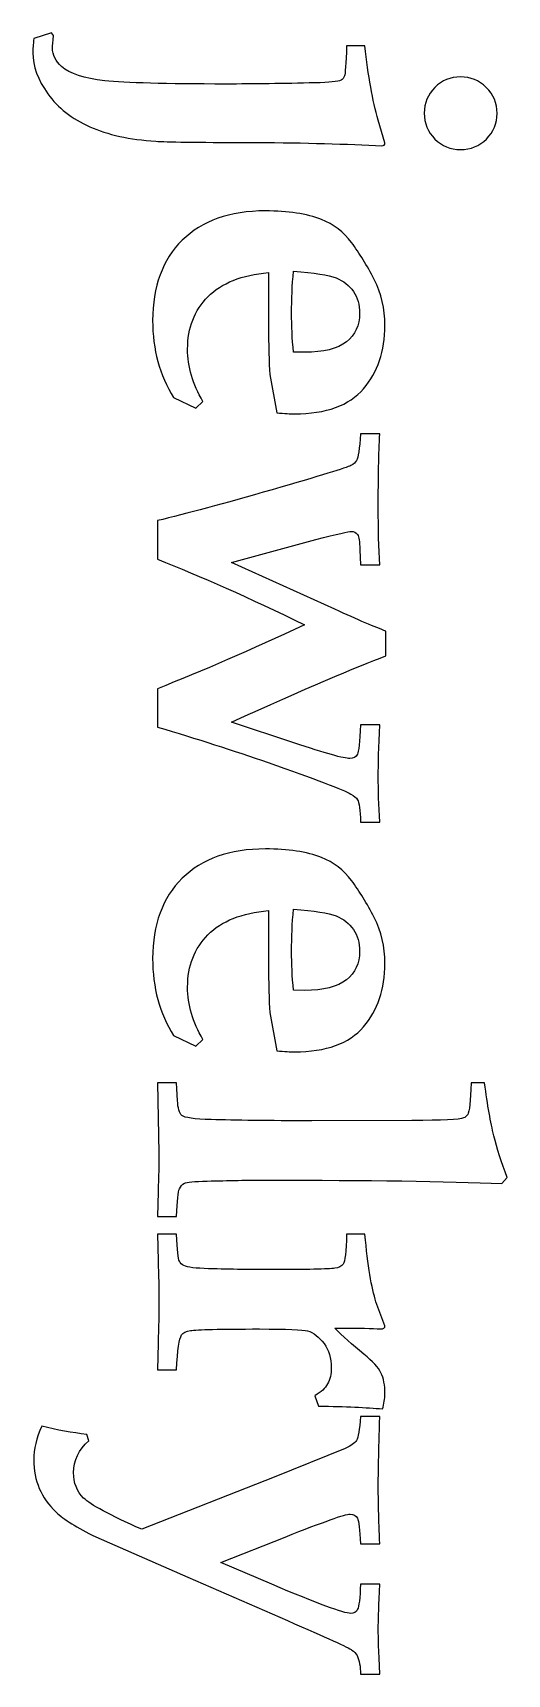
# Model space of a CAD drawing. Header units: millimetres. Extents: x -87 to 87, y -42 to 40.
# Drawn here: x 37.41 to 41.97, y -3.47 to 12.32 of the extents above; entities that cross this region are included whole.
import ezdxf

# ---------------------------------------------------------------- set-up
doc = ezdxf.new("R2010")
doc.units = ezdxf.units.MM
doc.header["$MEASUREMENT"] = 0
doc.layers.add('Layer 1', color=7, linetype='Continuous')

msp = doc.modelspace()

# ---------------------------------------------------------------- linework, layer by layer
at = {"layer": 'Layer 1', "color": 250}
for points, knots in [([(37.4179, 12.2694), (37.4179, 12.2694), (37.5884, 12.3231), (37.5884, 12.3231), (37.5884, 12.3231), (37.6068, 12.2985), (37.6068, 12.2985), (37.6006, 12.2387), (37.5976, 12.198), (37.5976, 12.1765), (37.5976, 12.1105), (37.6267, 12.0514), (37.6851, 11.9992), (37.7634, 11.9285), (37.9008, 11.8825), (38.0996, 11.8617), (38.2977, 11.841), (38.6861, 11.8303), (39.2642, 11.8303), (39.5321, 11.8303), (39.8184, 11.8341), (40.1224, 11.8418), (40.2591, 11.8448), (40.342, 11.8525), (40.3719, 11.8663), (40.388, 11.8756), (40.3996, 11.8894), (40.4057, 11.9078), (40.4111, 11.9262), (40.418, 12.0237), (40.4257, 12.1987), (40.4257, 12.1987), (40.6007, 12.1987), (40.6007, 12.1987), (40.6329, 11.9078), (40.6751, 11.6691), (40.7281, 11.4825), (40.7281, 11.4825), (40.7941, 11.2653), (40.7941, 11.2653), (40.7941, 11.2461), (40.7834, 11.2361), (40.7627, 11.2361), (40.7627, 11.2361), (40.7043, 11.2384), (40.7043, 11.2384), (40.3589, 11.2568), (39.9474, 11.2668), (39.4707, 11.2683), (38.9832, 11.2683), (38.6892, 11.2722), (38.5902, 11.2798), (38.3399, 11.296), (38.128, 11.3428), (37.9561, 11.4188), (37.7833, 11.4956), (37.649, 11.6015), (37.553, 11.7358), (37.4571, 11.871), (37.4087, 12.003), (37.4087, 12.132), (37.4087, 12.165), (37.4118, 12.2103), (37.4179, 12.2694)], [0, 0, 0, 0, 0.047619, 0.047619, 0.047619, 0.0952381, 0.0952381, 0.0952381, 0.1428571, 0.1428571, 0.1428571, 0.1904762, 0.1904762, 0.1904762, 0.2380952, 0.2380952, 0.2380952, 0.2857143, 0.2857143, 0.2857143, 0.3333333, 0.3333333, 0.3333333, 0.3809524, 0.3809524, 0.3809524, 0.4285714, 0.4285714, 0.4285714, 0.4761905, 0.4761905, 0.4761905, 0.5238095, 0.5238095, 0.5238095, 0.5714286, 0.5714286, 0.5714286, 0.6190476, 0.6190476, 0.6190476, 0.6666667, 0.6666667, 0.6666667, 0.7142857, 0.7142857, 0.7142857, 0.7619048, 0.7619048, 0.7619048, 0.8095238, 0.8095238, 0.8095238, 0.8571429, 0.8571429, 0.8571429, 0.9047619, 0.9047619, 0.9047619, 0.952381, 0.952381, 0.952381, 1, 1, 1, 1]), ([(41.8719, 11.5478), (41.8719, 11.4518), (41.8382, 11.3697), (41.7698, 11.3013), (41.7015, 11.233), (41.6186, 11.1992), (41.5211, 11.1992), (41.4244, 11.1992), (41.3422, 11.233), (41.2739, 11.3013), (41.2056, 11.3697), (41.1718, 11.4526), (41.1718, 11.5501), (41.1718, 11.6468), (41.2056, 11.7289), (41.2739, 11.7973), (41.3422, 11.8656), (41.4244, 11.8994), (41.5211, 11.8994), (41.6171, 11.8994), (41.6992, 11.8656), (41.7683, 11.7973), (41.8374, 11.7289), (41.8719, 11.646), (41.8719, 11.5478)], [0, 0, 0, 0, 0.125, 0.125, 0.125, 0.25, 0.25, 0.25, 0.375, 0.375, 0.375, 0.5, 0.5, 0.5, 0.625, 0.625, 0.625, 0.75, 0.75, 0.75, 0.875, 0.875, 0.875, 1, 1, 1, 1]), ([(39.0431, 8.7765), (39.0431, 8.7765), (38.9771, 8.712), (38.9771, 8.712), (38.9771, 8.712), (38.7621, 8.8126), (38.7621, 8.8126), (38.6946, 8.9208), (38.6447, 9.0367), (38.6109, 9.1603), (38.5771, 9.2839), (38.5602, 9.4152), (38.5602, 9.5549), (38.5602, 9.8819), (38.6554, 10.1391), (38.845, 10.3272), (39.0346, 10.5152), (39.301, 10.6097), (39.6449, 10.6097), (39.8622, 10.6097), (40.0418, 10.582), (40.1846, 10.5268), (40.2998, 10.4815), (40.3957, 10.4078), (40.4725, 10.3049), (40.5492, 10.202), (40.6214, 10.0838), (40.6905, 9.9495), (40.7596, 9.8151), (40.7941, 9.6677), (40.7941, 9.5073), (40.7941, 9.2609), (40.725, 9.0582), (40.5876, 8.8978), (40.4502, 8.7373), (40.2291, 8.6567), (39.9244, 8.6567), (39.8867, 8.6567), (39.8299, 8.6598), (39.7532, 8.6659), (39.7532, 8.6659), (39.6864, 9.0344), (39.6864, 9.0344), (39.6787, 9.148), (39.6749, 9.3123), (39.6749, 9.528), (39.6749, 9.528), (39.6749, 10.0155), (39.6749, 10.0155), (39.4169, 9.9932), (39.2227, 9.9157), (39.0922, 9.7837), (38.9617, 9.6524), (38.8965, 9.4843), (38.8965, 9.2801), (38.8965, 9.1949), (38.9087, 9.1104), (38.9333, 9.026), (38.9586, 8.9423), (38.9947, 8.8594), (39.0431, 8.7765)], [0, 0, 0, 0, 0.05, 0.05, 0.05, 0.1, 0.1, 0.1, 0.15, 0.15, 0.15, 0.2, 0.2, 0.2, 0.25, 0.25, 0.25, 0.3, 0.3, 0.3, 0.35, 0.35, 0.35, 0.4, 0.4, 0.4, 0.45, 0.45, 0.45, 0.5, 0.5, 0.5, 0.55, 0.55, 0.55, 0.6, 0.6, 0.6, 0.65, 0.65, 0.65, 0.7, 0.7, 0.7, 0.75, 0.75, 0.75, 0.8, 0.8, 0.8, 0.85, 0.85, 0.85, 0.9, 0.9, 0.9, 0.95, 0.95, 0.95, 1, 1, 1, 1]), ([(39.9144, 10.0293), (39.9021, 9.8942), (39.896, 9.7591), (39.896, 9.624), (39.896, 9.5058), (39.9021, 9.3814), (39.9144, 9.2509), (39.9144, 9.2509), (40.0203, 9.2486), (40.0203, 9.2486), (40.2038, 9.2486), (40.3381, 9.2824), (40.4233, 9.3499), (40.5078, 9.4175), (40.55, 9.5088), (40.55, 9.624), (40.55, 9.7054), (40.5301, 9.7752), (40.4901, 9.8336), (40.451, 9.8919), (40.3949, 9.9357), (40.3236, 9.9641), (40.2514, 9.9925), (40.1147, 10.014), (39.9144, 10.0293)], [0, 0, 0, 0, 0.125, 0.125, 0.125, 0.25, 0.25, 0.25, 0.375, 0.375, 0.375, 0.5, 0.5, 0.5, 0.625, 0.625, 0.625, 0.75, 0.75, 0.75, 0.875, 0.875, 0.875, 1, 1, 1, 1]), ([(40.5592, 8.4633), (40.5592, 8.4633), (40.7435, 8.4633), (40.7435, 8.4633), (40.7343, 8.2775), (40.7296, 8.0419), (40.7296, 7.7571), (40.7296, 7.5506), (40.7343, 7.3648), (40.7435, 7.2021), (40.7435, 7.2021), (40.5592, 7.2021), (40.5592, 7.2021), (40.5592, 7.2021), (40.5523, 7.348), (40.5523, 7.348), (40.5508, 7.4263), (40.5439, 7.4746), (40.5301, 7.4953), (40.5162, 7.5153), (40.4955, 7.5253), (40.4671, 7.5253), (40.451, 7.5253), (40.3381, 7.4992), (40.1301, 7.447), (40.1301, 7.447), (39.3194, 7.2267), (39.3194, 7.2267), (39.3194, 7.2267), (40.3105, 6.7768), (40.3105, 6.7768), (40.5385, 6.6732), (40.7028, 6.6026), (40.8033, 6.5649), (40.8033, 6.5649), (40.8033, 6.327), (40.8033, 6.327), (40.5231, 6.2249), (40.028, 6.013), (39.3194, 5.6906), (39.3194, 5.6906), (39.919, 5.4902), (39.919, 5.4902), (40.223, 5.3896), (40.4019, 5.3397), (40.4556, 5.3397), (40.4901, 5.3397), (40.5147, 5.3536), (40.5301, 5.382), (40.5408, 5.4035), (40.55, 5.4971), (40.5592, 5.6637), (40.5592, 5.6637), (40.7435, 5.6637), (40.7435, 5.6637), (40.7343, 5.4503), (40.7296, 5.2852), (40.7296, 5.1662), (40.7296, 5.0373), (40.7343, 4.8914), (40.7435, 4.7279), (40.7435, 4.7279), (40.5592, 4.7279), (40.5592, 4.7279), (40.5546, 4.8446), (40.5446, 4.9168), (40.5301, 4.9436), (40.5178, 4.9636), (40.497, 4.9812), (40.4671, 4.9974), (40.3903, 5.0411), (40.1247, 5.1425), (39.6695, 5.3014), (39.3394, 5.415), (38.9855, 5.5294), (38.6063, 5.643), (38.6063, 5.643), (38.6063, 6.0114), (38.6063, 6.0114), (39.0339, 6.1796), (39.5052, 6.3845), (40.0203, 6.6256), (39.4883, 6.8866), (39.017, 7.0969), (38.6063, 7.2574), (38.6063, 7.2574), (38.6063, 7.6289), (38.6063, 7.6289), (38.8788, 7.6934), (39.2465, 7.7924), (39.7087, 7.926), (40.1708, 8.0596), (40.4233, 8.1371), (40.4671, 8.1594), (40.4924, 8.1732), (40.5109, 8.1893), (40.5208, 8.207), (40.5377, 8.2353), (40.55, 8.3205), (40.5592, 8.4633)], [0, 0, 0, 0, 0.030303, 0.030303, 0.030303, 0.0606061, 0.0606061, 0.0606061, 0.0909091, 0.0909091, 0.0909091, 0.1212121, 0.1212121, 0.1212121, 0.1515152, 0.1515152, 0.1515152, 0.1818182, 0.1818182, 0.1818182, 0.2121212, 0.2121212, 0.2121212, 0.2424242, 0.2424242, 0.2424242, 0.2727273, 0.2727273, 0.2727273, 0.3030303, 0.3030303, 0.3030303, 0.3333333, 0.3333333, 0.3333333, 0.3636364, 0.3636364, 0.3636364, 0.3939394, 0.3939394, 0.3939394, 0.4242424, 0.4242424, 0.4242424, 0.4545455, 0.4545455, 0.4545455, 0.4848485, 0.4848485, 0.4848485, 0.5151515, 0.5151515, 0.5151515, 0.5454545, 0.5454545, 0.5454545, 0.5757576, 0.5757576, 0.5757576, 0.6060606, 0.6060606, 0.6060606, 0.6363636, 0.6363636, 0.6363636, 0.6666667, 0.6666667, 0.6666667, 0.6969697, 0.6969697, 0.6969697, 0.7272727, 0.7272727, 0.7272727, 0.7575758, 0.7575758, 0.7575758, 0.7878788, 0.7878788, 0.7878788, 0.8181818, 0.8181818, 0.8181818, 0.8484848, 0.8484848, 0.8484848, 0.8787879, 0.8787879, 0.8787879, 0.9090909, 0.9090909, 0.9090909, 0.9393939, 0.9393939, 0.9393939, 0.969697, 0.969697, 0.969697, 1, 1, 1, 1]), ([(39.0431, 2.6368), (39.0431, 2.6368), (38.9771, 2.5723), (38.9771, 2.5723), (38.9771, 2.5723), (38.7621, 2.6729), (38.7621, 2.6729), (38.6946, 2.7811), (38.6447, 2.897), (38.6109, 3.0206), (38.5771, 3.1442), (38.5602, 3.2755), (38.5602, 3.4152), (38.5602, 3.7422), (38.6554, 3.9994), (38.845, 4.1875), (39.0346, 4.3755), (39.301, 4.47), (39.6449, 4.47), (39.8622, 4.47), (40.0418, 4.4423), (40.1846, 4.3871), (40.2998, 4.3418), (40.3957, 4.2681), (40.4725, 4.1652), (40.5492, 4.0623), (40.6214, 3.9441), (40.6905, 3.8098), (40.7596, 3.6754), (40.7941, 3.528), (40.7941, 3.3676), (40.7941, 3.1212), (40.725, 2.9185), (40.5876, 2.7581), (40.4502, 2.5976), (40.2291, 2.517), (39.9244, 2.517), (39.8867, 2.517), (39.8299, 2.5201), (39.7532, 2.5262), (39.7532, 2.5262), (39.6864, 2.8947), (39.6864, 2.8947), (39.6787, 3.0083), (39.6749, 3.1726), (39.6749, 3.3883), (39.6749, 3.3883), (39.6749, 3.8758), (39.6749, 3.8758), (39.4169, 3.8535), (39.2227, 3.776), (39.0922, 3.644), (38.9617, 3.5127), (38.8965, 3.3446), (38.8965, 3.1404), (38.8965, 3.0552), (38.9087, 2.9707), (38.9333, 2.8863), (38.9586, 2.8026), (38.9947, 2.7197), (39.0431, 2.6368)], [0, 0, 0, 0, 0.05, 0.05, 0.05, 0.1, 0.1, 0.1, 0.15, 0.15, 0.15, 0.2, 0.2, 0.2, 0.25, 0.25, 0.25, 0.3, 0.3, 0.3, 0.35, 0.35, 0.35, 0.4, 0.4, 0.4, 0.45, 0.45, 0.45, 0.5, 0.5, 0.5, 0.55, 0.55, 0.55, 0.6, 0.6, 0.6, 0.65, 0.65, 0.65, 0.7, 0.7, 0.7, 0.75, 0.75, 0.75, 0.8, 0.8, 0.8, 0.85, 0.85, 0.85, 0.9, 0.9, 0.9, 0.95, 0.95, 0.95, 1, 1, 1, 1]), ([(39.9144, 3.8896), (39.9021, 3.7545), (39.896, 3.6194), (39.896, 3.4843), (39.896, 3.3661), (39.9021, 3.2417), (39.9144, 3.1112), (39.9144, 3.1112), (40.0203, 3.1089), (40.0203, 3.1089), (40.2038, 3.1089), (40.3381, 3.1427), (40.4233, 3.2102), (40.5078, 3.2778), (40.55, 3.3691), (40.55, 3.4843), (40.55, 3.5657), (40.5301, 3.6355), (40.4901, 3.6939), (40.451, 3.7522), (40.3949, 3.796), (40.3236, 3.8244), (40.2514, 3.8528), (40.1147, 3.8743), (39.9144, 3.8896)], [0, 0, 0, 0, 0.125, 0.125, 0.125, 0.25, 0.25, 0.25, 0.375, 0.375, 0.375, 0.5, 0.5, 0.5, 0.625, 0.625, 0.625, 0.75, 0.75, 0.75, 0.875, 0.875, 0.875, 1, 1, 1, 1]), ([(41.6232, 2.2176), (41.6232, 2.2176), (41.7522, 2.2176), (41.7522, 2.2176), (41.7806, 2.0035), (41.8098, 1.8338), (41.8405, 1.7102), (41.8704, 1.5866), (41.9134, 1.453), (41.9687, 1.3095), (41.9687, 1.3095), (41.9188, 1.2504), (41.9188, 1.2504), (41.3829, 1.2719), (40.6345, 1.2826), (39.6733, 1.2826), (39.4799, 1.2826), (39.2841, 1.2795), (39.0853, 1.2734), (38.9594, 1.2703), (38.8865, 1.2634), (38.8658, 1.2519), (38.8458, 1.2412), (38.8297, 1.2235), (38.8174, 1.1989), (38.8059, 1.1744), (38.7967, 1.0853), (38.7905, 0.9326), (38.7905, 0.9326), (38.6063, 0.9326), (38.6063, 0.9326), (38.6063, 0.9326), (38.6132, 1.1698), (38.6132, 1.1698), (38.6178, 1.3172), (38.6201, 1.4415), (38.6201, 1.5421), (38.6201, 1.5421), (38.6063, 2.2176), (38.6063, 2.2176), (38.6063, 2.2176), (38.7905, 2.2176), (38.7905, 2.2176), (38.7905, 2.2176), (38.7997, 2.0503), (38.7997, 2.0503), (38.8028, 1.9751), (38.8166, 1.9267), (38.8412, 1.9044), (38.8658, 1.8829), (38.9602, 1.8699), (39.1237, 1.8653), (39.3509, 1.8576), (39.6733, 1.8538), (40.0909, 1.8538), (40.0909, 1.8538), (41.0528, 1.8561), (41.0528, 1.8561), (41.3461, 1.8576), (41.5111, 1.866), (41.5487, 1.8806), (41.5672, 1.8868), (41.5802, 1.8983), (41.5894, 1.9144), (41.6063, 1.942), (41.6171, 2.0426), (41.6232, 2.2176)], [0, 0, 0, 0, 0.0454545, 0.0454545, 0.0454545, 0.0909091, 0.0909091, 0.0909091, 0.1363636, 0.1363636, 0.1363636, 0.1818182, 0.1818182, 0.1818182, 0.2272727, 0.2272727, 0.2272727, 0.2727273, 0.2727273, 0.2727273, 0.3181818, 0.3181818, 0.3181818, 0.3636364, 0.3636364, 0.3636364, 0.4090909, 0.4090909, 0.4090909, 0.4545455, 0.4545455, 0.4545455, 0.5, 0.5, 0.5, 0.5454545, 0.5454545, 0.5454545, 0.5909091, 0.5909091, 0.5909091, 0.6363636, 0.6363636, 0.6363636, 0.6818182, 0.6818182, 0.6818182, 0.7272727, 0.7272727, 0.7272727, 0.7727273, 0.7727273, 0.7727273, 0.8181818, 0.8181818, 0.8181818, 0.8636364, 0.8636364, 0.8636364, 0.9090909, 0.9090909, 0.9090909, 0.9545455, 0.9545455, 0.9545455, 1, 1, 1, 1]), ([(38.6063, 0.7621), (38.6063, 0.7621), (38.7905, 0.7621), (38.7905, 0.7621), (38.7982, 0.6109), (38.8066, 0.5242), (38.8174, 0.5019), (38.8266, 0.4842), (38.8404, 0.4697), (38.8604, 0.4597), (38.8965, 0.4428), (38.9755, 0.4336), (39.0984, 0.4305), (39.3179, 0.4244), (39.5167, 0.4213), (39.6971, 0.4213), (40.0434, 0.4213), (40.2491, 0.4259), (40.3128, 0.4351), (40.3504, 0.439), (40.3773, 0.4528), (40.3934, 0.475), (40.4088, 0.4973), (40.4195, 0.5933), (40.4257, 0.7621), (40.4257, 0.7621), (40.6007, 0.7621), (40.6007, 0.7621), (40.6299, 0.4597), (40.6652, 0.2432), (40.7074, 0.1127), (40.7074, 0.1127), (40.7941, -0.1184), (40.7941, -0.1184), (40.7941, -0.1391), (40.7795, -0.1498), (40.7511, -0.1498), (40.7511, -0.1498), (40.7197, -0.1483), (40.7197, -0.1483), (40.6252, -0.1429), (40.4894, -0.1406), (40.312, -0.1406), (40.3857, -0.2166), (40.4786, -0.3003), (40.5915, -0.3924), (40.6751, -0.4608), (40.7304, -0.5206), (40.7557, -0.5713), (40.7811, -0.622), (40.7941, -0.6895), (40.7941, -0.774), (40.7941, -0.8216), (40.7857, -0.8699), (40.7696, -0.919), (40.6191, -0.9052), (40.4149, -0.896), (40.1562, -0.8914), (40.1562, -0.8914), (40.1209, -0.7916), (40.1209, -0.7916), (40.1792, -0.7571), (40.2199, -0.7195), (40.2429, -0.6788), (40.2667, -0.6381), (40.2783, -0.5851), (40.2783, -0.5199), (40.2783, -0.4308), (40.2552, -0.354), (40.2084, -0.2903), (40.1616, -0.2266), (40.1086, -0.1852), (40.048, -0.1675), (40.0034, -0.156), (39.8499, -0.1498), (39.5889, -0.1498), (39.2081, -0.1498), (38.9863, -0.1552), (38.9233, -0.1652), (38.8811, -0.1713), (38.8527, -0.1852), (38.8381, -0.2074), (38.8151, -0.2412), (38.7997, -0.3525), (38.7905, -0.5414), (38.7905, -0.5414), (38.6063, -0.5414), (38.6063, -0.5414), (38.6063, -0.5414), (38.6132, -0.2903), (38.6132, -0.2903), (38.6178, -0.1307), (38.6201, 0.0075), (38.6201, 0.1242), (38.6201, 0.234), (38.6178, 0.363), (38.6132, 0.5088), (38.6132, 0.5088), (38.6063, 0.7621), (38.6063, 0.7621)], [0, 0, 0, 0, 0.030303, 0.030303, 0.030303, 0.0606061, 0.0606061, 0.0606061, 0.0909091, 0.0909091, 0.0909091, 0.1212121, 0.1212121, 0.1212121, 0.1515152, 0.1515152, 0.1515152, 0.1818182, 0.1818182, 0.1818182, 0.2121212, 0.2121212, 0.2121212, 0.2424242, 0.2424242, 0.2424242, 0.2727273, 0.2727273, 0.2727273, 0.3030303, 0.3030303, 0.3030303, 0.3333333, 0.3333333, 0.3333333, 0.3636364, 0.3636364, 0.3636364, 0.3939394, 0.3939394, 0.3939394, 0.4242424, 0.4242424, 0.4242424, 0.4545455, 0.4545455, 0.4545455, 0.4848485, 0.4848485, 0.4848485, 0.5151515, 0.5151515, 0.5151515, 0.5454545, 0.5454545, 0.5454545, 0.5757576, 0.5757576, 0.5757576, 0.6060606, 0.6060606, 0.6060606, 0.6363636, 0.6363636, 0.6363636, 0.6666667, 0.6666667, 0.6666667, 0.6969697, 0.6969697, 0.6969697, 0.7272727, 0.7272727, 0.7272727, 0.7575758, 0.7575758, 0.7575758, 0.7878788, 0.7878788, 0.7878788, 0.8181818, 0.8181818, 0.8181818, 0.8484848, 0.8484848, 0.8484848, 0.8787879, 0.8787879, 0.8787879, 0.9090909, 0.9090909, 0.9090909, 0.9393939, 0.9393939, 0.9393939, 0.969697, 0.969697, 0.969697, 1, 1, 1, 1]), ([(40.5592, -0.9935), (40.5592, -0.9935), (40.7435, -0.9935), (40.7435, -0.9935), (40.7343, -1.3382), (40.7296, -1.5585), (40.7296, -1.6545), (40.7296, -1.788), (40.7343, -1.9761), (40.7435, -2.2187), (40.7435, -2.2187), (40.5592, -2.2187), (40.5592, -2.2187), (40.5531, -2.0798), (40.5431, -1.9969), (40.5285, -1.9708), (40.5147, -1.9447), (40.4909, -1.9308), (40.4579, -1.9308), (40.4134, -1.9308), (40.2053, -2.0045), (39.8353, -2.1519), (39.8353, -2.1519), (39.2158, -2.3968), (39.2158, -2.3968), (39.2158, -2.3968), (39.7056, -2.6056), (39.7056, -2.6056), (40.1447, -2.7929), (40.3972, -2.8866), (40.4648, -2.8866), (40.4963, -2.8866), (40.5185, -2.8735), (40.5308, -2.8474), (40.5439, -2.8213), (40.5531, -2.7407), (40.5592, -2.6056), (40.5592, -2.6056), (40.7435, -2.6056), (40.7435, -2.6056), (40.7435, -2.6056), (40.7373, -2.7476), (40.7373, -2.7476), (40.732, -2.8989), (40.7296, -2.9994), (40.7296, -3.0486), (40.7296, -3.1031), (40.7343, -3.2435), (40.7435, -3.4715), (40.7435, -3.4715), (40.5592, -3.4715), (40.5592, -3.4715), (40.5592, -3.3978), (40.5477, -3.338), (40.5254, -3.2919), (40.5147, -3.2719), (40.4986, -3.2551), (40.4763, -3.2397), (40.4433, -3.2159), (40.2368, -3.1215), (39.856, -2.9564), (39.856, -2.9564), (38.8988, -2.5381), (38.8988, -2.5381), (38.8988, -2.5381), (38.0136, -2.1496), (38.0136, -2.1496), (37.8325, -2.0613), (37.705, -1.9823), (37.6329, -1.9124), (37.56, -1.8433), (37.5062, -1.7673), (37.4709, -1.6844), (37.4356, -1.6023), (37.4179, -1.5102), (37.4179, -1.4088), (37.4179, -1.3067), (37.4433, -1.1992), (37.4939, -1.0856), (37.6421, -1.1217), (37.7864, -1.1478), (37.9277, -1.1639), (37.9277, -1.1639), (37.9476, -1.2246), (37.9476, -1.2246), (37.8494, -1.3129), (37.8002, -1.415), (37.8002, -1.5316), (37.8002, -1.6307), (37.8325, -1.712), (37.897, -1.7765), (37.9614, -1.841), (38.148, -1.9416), (38.4566, -2.0775), (38.4566, -2.0775), (39.7278, -1.5762), (39.7278, -1.5762), (39.7278, -1.5762), (40.4111, -1.299), (40.4111, -1.299), (40.4663, -1.2752), (40.5024, -1.2499), (40.5201, -1.2215), (40.537, -1.1939), (40.55, -1.1179), (40.5592, -0.9935)], [0, 0, 0, 0, 0.0285714, 0.0285714, 0.0285714, 0.0571429, 0.0571429, 0.0571429, 0.0857143, 0.0857143, 0.0857143, 0.1142857, 0.1142857, 0.1142857, 0.1428571, 0.1428571, 0.1428571, 0.1714286, 0.1714286, 0.1714286, 0.2, 0.2, 0.2, 0.2285714, 0.2285714, 0.2285714, 0.2571429, 0.2571429, 0.2571429, 0.2857143, 0.2857143, 0.2857143, 0.3142857, 0.3142857, 0.3142857, 0.3428571, 0.3428571, 0.3428571, 0.3714286, 0.3714286, 0.3714286, 0.4, 0.4, 0.4, 0.4285714, 0.4285714, 0.4285714, 0.4571429, 0.4571429, 0.4571429, 0.4857143, 0.4857143, 0.4857143, 0.5142857, 0.5142857, 0.5142857, 0.5428571, 0.5428571, 0.5428571, 0.5714286, 0.5714286, 0.5714286, 0.6, 0.6, 0.6, 0.6285714, 0.6285714, 0.6285714, 0.6571429, 0.6571429, 0.6571429, 0.6857143, 0.6857143, 0.6857143, 0.7142857, 0.7142857, 0.7142857, 0.7428571, 0.7428571, 0.7428571, 0.7714286, 0.7714286, 0.7714286, 0.8, 0.8, 0.8, 0.8285714, 0.8285714, 0.8285714, 0.8571429, 0.8571429, 0.8571429, 0.8857143, 0.8857143, 0.8857143, 0.9142857, 0.9142857, 0.9142857, 0.9428571, 0.9428571, 0.9428571, 0.9714286, 0.9714286, 0.9714286, 1, 1, 1, 1])]:
    msp.add_open_spline(points, degree=3, knots=knots, dxfattribs=at)

doc.saveas('drawing.dxf')
